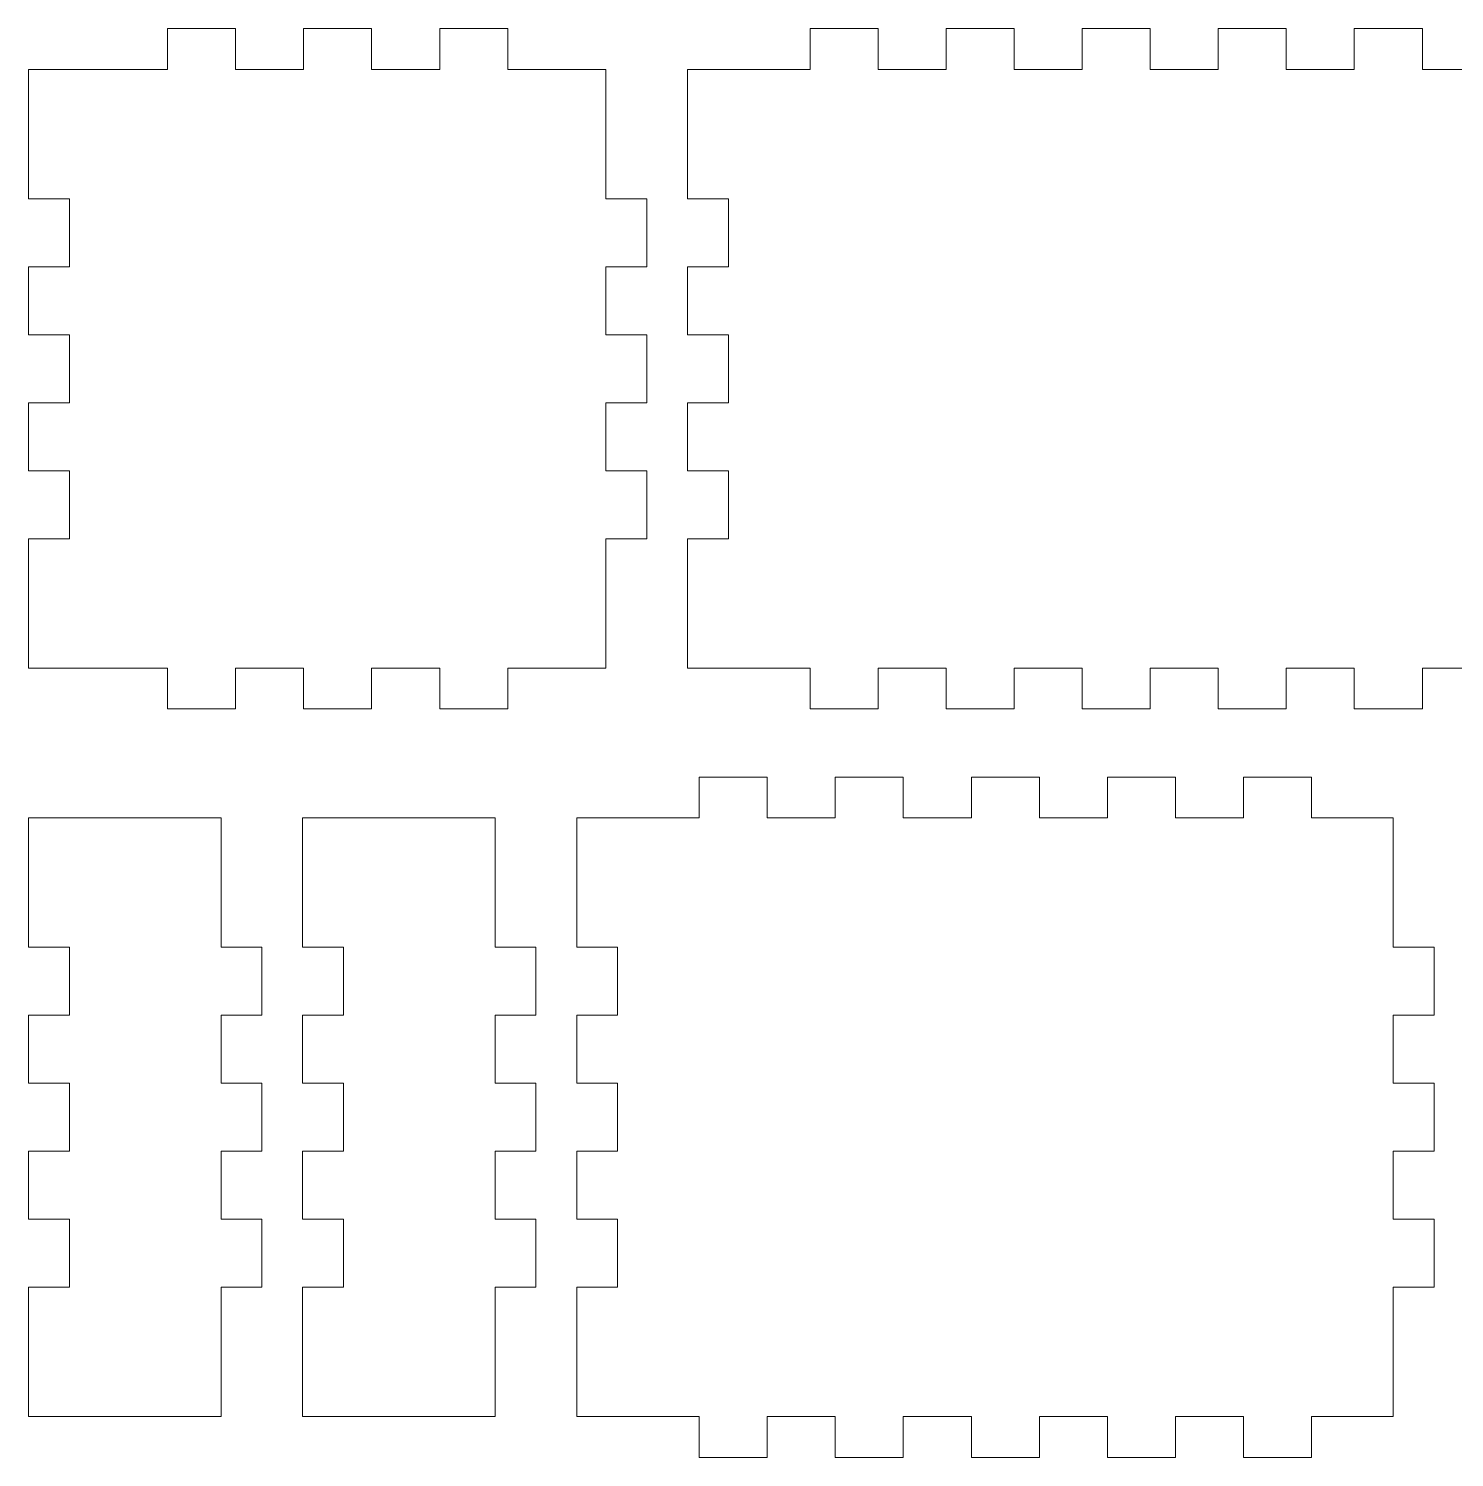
# Model space of a CAD drawing. Header units: centimetres. Extents: x -16 to 372, y -89 to 17.
# Drawn here: x 226.7 to 237.18, y -56.23 to -45.73 of the extents above; entities that cross this region are included whole.
import ezdxf

# ---------------------------------------------------------------- set-up
doc = ezdxf.new("R2010")
doc.units = ezdxf.units.CM
doc.header["$MEASUREMENT"] = 0
doc.layers.add('Capa 1', color=7, linetype='Continuous')

msp = doc.modelspace()

# ---------------------------------------------------------------- linework, layer by layer
at = {"layer": 'Capa 1', "color": 5, "lineweight": 9}
for points, knots in [([(226.70147, -50.43299), (226.70147, -50.43299), (227.47279, -50.43299), (227.47279, -50.43299), (227.47279, -50.43299), (227.47279, -50.43299), (227.72279, -50.43299), (227.72279, -50.43299), (227.72279, -50.43299), (227.72279, -50.43299), (227.72279, -50.73299), (227.72279, -50.73299), (227.72279, -50.73299), (227.72279, -50.73299), (228.22279, -50.73299), (228.22279, -50.73299), (228.22279, -50.73299), (228.22279, -50.73299), (228.22279, -50.43299), (228.22279, -50.43299), (228.22279, -50.43299), (228.22279, -50.43299), (228.47279, -50.43299), (228.47279, -50.43299), (228.47279, -50.43299), (228.47279, -50.43299), (228.72279, -50.43299), (228.72279, -50.43299), (228.72279, -50.43299), (228.72279, -50.43299), (228.72279, -50.73299), (228.72279, -50.73299), (228.72279, -50.73299), (228.72279, -50.73299), (229.22279, -50.73299), (229.22279, -50.73299), (229.22279, -50.73299), (229.22279, -50.73299), (229.22279, -50.43299), (229.22279, -50.43299), (229.22279, -50.43299), (229.22279, -50.43299), (229.47279, -50.43299), (229.47279, -50.43299), (229.47279, -50.43299), (229.47279, -50.43299), (229.72279, -50.43299), (229.72279, -50.43299), (229.72279, -50.43299), (229.72279, -50.43299), (229.72279, -50.73299), (229.72279, -50.73299), (229.72279, -50.73299), (229.72279, -50.73299), (230.22279, -50.73299), (230.22279, -50.73299), (230.22279, -50.73299), (230.22279, -50.73299), (230.22279, -50.43299), (230.22279, -50.43299), (230.22279, -50.43299), (230.22279, -50.43299), (230.47279, -50.43299), (230.47279, -50.43299), (230.47279, -50.43299), (230.47279, -50.43299), (230.94411, -50.43299), (230.94411, -50.43299), (230.94411, -50.43299), (230.94411, -50.43299), (230.94411, -49.73299), (230.94411, -49.73299), (230.94411, -49.73299), (230.94411, -49.73299), (230.94411, -49.48299), (230.94411, -49.48299), (230.94411, -49.48299), (230.94411, -49.48299), (231.24411, -49.48299), (231.24411, -49.48299), (231.24411, -49.48299), (231.24411, -49.48299), (231.24411, -48.98299), (231.24411, -48.98299), (231.24411, -48.98299), (231.24411, -48.98299), (230.94411, -48.98299), (230.94411, -48.98299), (230.94411, -48.98299), (230.94411, -48.98299), (230.94411, -48.73299), (230.94411, -48.73299), (230.94411, -48.73299), (230.94411, -48.73299), (230.94411, -48.48299), (230.94411, -48.48299), (230.94411, -48.48299), (230.94411, -48.48299), (231.24411, -48.48299), (231.24411, -48.48299), (231.24411, -48.48299), (231.24411, -48.48299), (231.24411, -47.98299), (231.24411, -47.98299), (231.24411, -47.98299), (231.24411, -47.98299), (230.94411, -47.98299), (230.94411, -47.98299), (230.94411, -47.98299), (230.94411, -47.98299), (230.94411, -47.73299), (230.94411, -47.73299), (230.94411, -47.73299), (230.94411, -47.73299), (230.94411, -47.48299), (230.94411, -47.48299), (230.94411, -47.48299), (230.94411, -47.48299), (231.24411, -47.48299), (231.24411, -47.48299), (231.24411, -47.48299), (231.24411, -47.48299), (231.24411, -46.98299), (231.24411, -46.98299), (231.24411, -46.98299), (231.24411, -46.98299), (230.94411, -46.98299), (230.94411, -46.98299), (230.94411, -46.98299), (230.94411, -46.98299), (230.94411, -46.73299), (230.94411, -46.73299), (230.94411, -46.73299), (230.94411, -46.73299), (230.94411, -46.03299), (230.94411, -46.03299), (230.94411, -46.03299), (230.94411, -46.03299), (230.47279, -46.03299), (230.47279, -46.03299), (230.47279, -46.03299), (230.47279, -46.03299), (230.22279, -46.03299), (230.22279, -46.03299), (230.22279, -46.03299), (230.22279, -46.03299), (230.22279, -45.73299), (230.22279, -45.73299), (230.22279, -45.73299), (230.22279, -45.73299), (229.72279, -45.73299), (229.72279, -45.73299), (229.72279, -45.73299), (229.72279, -45.73299), (229.72279, -46.03299), (229.72279, -46.03299), (229.72279, -46.03299), (229.72279, -46.03299), (229.47279, -46.03299), (229.47279, -46.03299), (229.47279, -46.03299), (229.47279, -46.03299), (229.22279, -46.03299), (229.22279, -46.03299), (229.22279, -46.03299), (229.22279, -46.03299), (229.22279, -45.73299), (229.22279, -45.73299), (229.22279, -45.73299), (229.22279, -45.73299), (228.72279, -45.73299), (228.72279, -45.73299), (228.72279, -45.73299), (228.72279, -45.73299), (228.72279, -46.03299), (228.72279, -46.03299), (228.72279, -46.03299), (228.72279, -46.03299), (228.47279, -46.03299), (228.47279, -46.03299), (228.47279, -46.03299), (228.47279, -46.03299), (228.22279, -46.03299), (228.22279, -46.03299), (228.22279, -46.03299), (228.22279, -46.03299), (228.22279, -45.73299), (228.22279, -45.73299), (228.22279, -45.73299), (228.22279, -45.73299), (227.72279, -45.73299), (227.72279, -45.73299), (227.72279, -45.73299), (227.72279, -45.73299), (227.72279, -46.03299), (227.72279, -46.03299), (227.72279, -46.03299), (227.72279, -46.03299), (227.47279, -46.03299), (227.47279, -46.03299), (227.47279, -46.03299), (227.47279, -46.03299), (226.70147, -46.03299), (226.70147, -46.03299), (226.70147, -46.03299), (226.70147, -46.03299), (226.70147, -46.73299), (226.70147, -46.73299), (226.70147, -46.73299), (226.70147, -46.73299), (226.70147, -46.98299), (226.70147, -46.98299), (226.70147, -46.98299), (226.70147, -46.98299), (227.00147, -46.98299), (227.00147, -46.98299), (227.00147, -46.98299), (227.00147, -46.98299), (227.00147, -47.48299), (227.00147, -47.48299), (227.00147, -47.48299), (227.00147, -47.48299), (226.70147, -47.48299), (226.70147, -47.48299), (226.70147, -47.48299), (226.70147, -47.48299), (226.70147, -47.73299), (226.70147, -47.73299), (226.70147, -47.73299), (226.70147, -47.73299), (226.70147, -47.98299), (226.70147, -47.98299), (226.70147, -47.98299), (226.70147, -47.98299), (227.00147, -47.98299), (227.00147, -47.98299), (227.00147, -47.98299), (227.00147, -47.98299), (227.00147, -48.48299), (227.00147, -48.48299), (227.00147, -48.48299), (227.00147, -48.48299), (226.70147, -48.48299), (226.70147, -48.48299), (226.70147, -48.48299), (226.70147, -48.48299), (226.70147, -48.73299), (226.70147, -48.73299), (226.70147, -48.73299), (226.70147, -48.73299), (226.70147, -48.98299), (226.70147, -48.98299), (226.70147, -48.98299), (226.70147, -48.98299), (227.00147, -48.98299), (227.00147, -48.98299), (227.00147, -48.98299), (227.00147, -48.98299), (227.00147, -49.48299), (227.00147, -49.48299), (227.00147, -49.48299), (227.00147, -49.48299), (226.70147, -49.48299), (226.70147, -49.48299), (226.70147, -49.48299), (226.70147, -49.48299), (226.70147, -49.73299), (226.70147, -49.73299), (226.70147, -49.73299), (226.70147, -49.73299), (226.70147, -50.43299), (226.70147, -50.43299)], [0, 0, 0, 0, 0.01449275, 0.01449275, 0.01449275, 0.01449275, 0.02898551, 0.02898551, 0.02898551, 0.02898551, 0.04347826, 0.04347826, 0.04347826, 0.04347826, 0.05797101, 0.05797101, 0.05797101, 0.05797101, 0.07246377, 0.07246377, 0.07246377, 0.07246377, 0.08695652, 0.08695652, 0.08695652, 0.08695652, 0.10144928, 0.10144928, 0.10144928, 0.10144928, 0.11594203, 0.11594203, 0.11594203, 0.11594203, 0.13043478, 0.13043478, 0.13043478, 0.13043478, 0.14492754, 0.14492754, 0.14492754, 0.14492754, 0.15942029, 0.15942029, 0.15942029, 0.15942029, 0.17391304, 0.17391304, 0.17391304, 0.17391304, 0.1884058, 0.1884058, 0.1884058, 0.1884058, 0.20289855, 0.20289855, 0.20289855, 0.20289855, 0.2173913, 0.2173913, 0.2173913, 0.2173913, 0.23188406, 0.23188406, 0.23188406, 0.23188406, 0.24637681, 0.24637681, 0.24637681, 0.24637681, 0.26086957, 0.26086957, 0.26086957, 0.26086957, 0.27536232, 0.27536232, 0.27536232, 0.27536232, 0.28985507, 0.28985507, 0.28985507, 0.28985507, 0.30434783, 0.30434783, 0.30434783, 0.30434783, 0.31884058, 0.31884058, 0.31884058, 0.31884058, 0.33333333, 0.33333333, 0.33333333, 0.33333333, 0.34782609, 0.34782609, 0.34782609, 0.34782609, 0.36231884, 0.36231884, 0.36231884, 0.36231884, 0.37681159, 0.37681159, 0.37681159, 0.37681159, 0.39130435, 0.39130435, 0.39130435, 0.39130435, 0.4057971, 0.4057971, 0.4057971, 0.4057971, 0.42028986, 0.42028986, 0.42028986, 0.42028986, 0.43478261, 0.43478261, 0.43478261, 0.43478261, 0.44927536, 0.44927536, 0.44927536, 0.44927536, 0.46376812, 0.46376812, 0.46376812, 0.46376812, 0.47826087, 0.47826087, 0.47826087, 0.47826087, 0.49275362, 0.49275362, 0.49275362, 0.49275362, 0.50724638, 0.50724638, 0.50724638, 0.50724638, 0.52173913, 0.52173913, 0.52173913, 0.52173913, 0.53623188, 0.53623188, 0.53623188, 0.53623188, 0.55072464, 0.55072464, 0.55072464, 0.55072464, 0.56521739, 0.56521739, 0.56521739, 0.56521739, 0.57971014, 0.57971014, 0.57971014, 0.57971014, 0.5942029, 0.5942029, 0.5942029, 0.5942029, 0.60869565, 0.60869565, 0.60869565, 0.60869565, 0.62318841, 0.62318841, 0.62318841, 0.62318841, 0.63768116, 0.63768116, 0.63768116, 0.63768116, 0.65217391, 0.65217391, 0.65217391, 0.65217391, 0.66666667, 0.66666667, 0.66666667, 0.66666667, 0.68115942, 0.68115942, 0.68115942, 0.68115942, 0.69565217, 0.69565217, 0.69565217, 0.69565217, 0.71014493, 0.71014493, 0.71014493, 0.71014493, 0.72463768, 0.72463768, 0.72463768, 0.72463768, 0.73913043, 0.73913043, 0.73913043, 0.73913043, 0.75362319, 0.75362319, 0.75362319, 0.75362319, 0.76811594, 0.76811594, 0.76811594, 0.76811594, 0.7826087, 0.7826087, 0.7826087, 0.7826087, 0.79710145, 0.79710145, 0.79710145, 0.79710145, 0.8115942, 0.8115942, 0.8115942, 0.8115942, 0.82608696, 0.82608696, 0.82608696, 0.82608696, 0.84057971, 0.84057971, 0.84057971, 0.84057971, 0.85507246, 0.85507246, 0.85507246, 0.85507246, 0.86956522, 0.86956522, 0.86956522, 0.86956522, 0.88405797, 0.88405797, 0.88405797, 0.88405797, 0.89855072, 0.89855072, 0.89855072, 0.89855072, 0.91304348, 0.91304348, 0.91304348, 0.91304348, 0.92753623, 0.92753623, 0.92753623, 0.92753623, 0.94202899, 0.94202899, 0.94202899, 0.94202899, 0.95652174, 0.95652174, 0.95652174, 0.95652174, 0.97101449, 0.97101449, 0.97101449, 0.97101449, 1, 1, 1, 1]), ([(231.54411, -50.43299), (231.54411, -50.43299), (232.19411, -50.43299), (232.19411, -50.43299), (232.19411, -50.43299), (232.19411, -50.43299), (232.44411, -50.43299), (232.44411, -50.43299), (232.44411, -50.43299), (232.44411, -50.43299), (232.44411, -50.73299), (232.44411, -50.73299), (232.44411, -50.73299), (232.44411, -50.73299), (232.94411, -50.73299), (232.94411, -50.73299), (232.94411, -50.73299), (232.94411, -50.73299), (232.94411, -50.43299), (232.94411, -50.43299), (232.94411, -50.43299), (232.94411, -50.43299), (233.19411, -50.43299), (233.19411, -50.43299), (233.19411, -50.43299), (233.19411, -50.43299), (233.44411, -50.43299), (233.44411, -50.43299), (233.44411, -50.43299), (233.44411, -50.43299), (233.44411, -50.73299), (233.44411, -50.73299), (233.44411, -50.73299), (233.44411, -50.73299), (233.94411, -50.73299), (233.94411, -50.73299), (233.94411, -50.73299), (233.94411, -50.73299), (233.94411, -50.43299), (233.94411, -50.43299), (233.94411, -50.43299), (233.94411, -50.43299), (234.19411, -50.43299), (234.19411, -50.43299), (234.19411, -50.43299), (234.19411, -50.43299), (234.44411, -50.43299), (234.44411, -50.43299), (234.44411, -50.43299), (234.44411, -50.43299), (234.44411, -50.73299), (234.44411, -50.73299), (234.44411, -50.73299), (234.44411, -50.73299), (234.94411, -50.73299), (234.94411, -50.73299), (234.94411, -50.73299), (234.94411, -50.73299), (234.94411, -50.43299), (234.94411, -50.43299), (234.94411, -50.43299), (234.94411, -50.43299), (235.19411, -50.43299), (235.19411, -50.43299), (235.19411, -50.43299), (235.19411, -50.43299), (235.44411, -50.43299), (235.44411, -50.43299), (235.44411, -50.43299), (235.44411, -50.43299), (235.44411, -50.73299), (235.44411, -50.73299), (235.44411, -50.73299), (235.44411, -50.73299), (235.94411, -50.73299), (235.94411, -50.73299), (235.94411, -50.73299), (235.94411, -50.73299), (235.94411, -50.43299), (235.94411, -50.43299), (235.94411, -50.43299), (235.94411, -50.43299), (236.19411, -50.43299), (236.19411, -50.43299), (236.19411, -50.43299), (236.19411, -50.43299), (236.44411, -50.43299), (236.44411, -50.43299), (236.44411, -50.43299), (236.44411, -50.43299), (236.44411, -50.73299), (236.44411, -50.73299), (236.44411, -50.73299), (236.44411, -50.73299), (236.94411, -50.73299), (236.94411, -50.73299), (236.94411, -50.73299), (236.94411, -50.73299), (236.94411, -50.43299), (236.94411, -50.43299), (236.94411, -50.43299), (236.94411, -50.43299), (237.19411, -50.43299), (237.19411, -50.43299), (237.19411, -50.43299), (237.19411, -50.43299), (237.54411, -50.43299), (237.54411, -50.43299), (237.54411, -50.43299), (237.54411, -50.43299), (237.54411, -49.73299), (237.54411, -49.73299), (237.54411, -49.73299), (237.54411, -49.73299), (237.54411, -49.48299), (237.54411, -49.48299), (237.54411, -49.48299), (237.54411, -49.48299), (237.84411, -49.48299), (237.84411, -49.48299), (237.84411, -49.48299), (237.84411, -49.48299), (237.84411, -48.98299), (237.84411, -48.98299), (237.84411, -48.98299), (237.84411, -48.98299), (237.54411, -48.98299), (237.54411, -48.98299), (237.54411, -48.98299), (237.54411, -48.98299), (237.54411, -48.73299), (237.54411, -48.73299), (237.54411, -48.73299), (237.54411, -48.73299), (237.54411, -48.48299), (237.54411, -48.48299), (237.54411, -48.48299), (237.54411, -48.48299), (237.84411, -48.48299), (237.84411, -48.48299), (237.84411, -48.48299), (237.84411, -48.48299), (237.84411, -47.98299), (237.84411, -47.98299), (237.84411, -47.98299), (237.84411, -47.98299), (237.54411, -47.98299), (237.54411, -47.98299), (237.54411, -47.98299), (237.54411, -47.98299), (237.54411, -47.73299), (237.54411, -47.73299), (237.54411, -47.73299), (237.54411, -47.73299), (237.54411, -47.48299), (237.54411, -47.48299), (237.54411, -47.48299), (237.54411, -47.48299), (237.84411, -47.48299), (237.84411, -47.48299), (237.84411, -47.48299), (237.84411, -47.48299), (237.84411, -46.98299), (237.84411, -46.98299), (237.84411, -46.98299), (237.84411, -46.98299), (237.54411, -46.98299), (237.54411, -46.98299), (237.54411, -46.98299), (237.54411, -46.98299), (237.54411, -46.73299), (237.54411, -46.73299), (237.54411, -46.73299), (237.54411, -46.73299), (237.54411, -46.03299), (237.54411, -46.03299), (237.54411, -46.03299), (237.54411, -46.03299), (237.19411, -46.03299), (237.19411, -46.03299), (237.19411, -46.03299), (237.19411, -46.03299), (236.94411, -46.03299), (236.94411, -46.03299), (236.94411, -46.03299), (236.94411, -46.03299), (236.94411, -45.73299), (236.94411, -45.73299), (236.94411, -45.73299), (236.94411, -45.73299), (236.44411, -45.73299), (236.44411, -45.73299), (236.44411, -45.73299), (236.44411, -45.73299), (236.44411, -46.03299), (236.44411, -46.03299), (236.44411, -46.03299), (236.44411, -46.03299), (236.19411, -46.03299), (236.19411, -46.03299), (236.19411, -46.03299), (236.19411, -46.03299), (235.94411, -46.03299), (235.94411, -46.03299), (235.94411, -46.03299), (235.94411, -46.03299), (235.94411, -45.73299), (235.94411, -45.73299), (235.94411, -45.73299), (235.94411, -45.73299), (235.44411, -45.73299), (235.44411, -45.73299), (235.44411, -45.73299), (235.44411, -45.73299), (235.44411, -46.03299), (235.44411, -46.03299), (235.44411, -46.03299), (235.44411, -46.03299), (235.19411, -46.03299), (235.19411, -46.03299), (235.19411, -46.03299), (235.19411, -46.03299), (234.94411, -46.03299), (234.94411, -46.03299), (234.94411, -46.03299), (234.94411, -46.03299), (234.94411, -45.73299), (234.94411, -45.73299), (234.94411, -45.73299), (234.94411, -45.73299), (234.44411, -45.73299), (234.44411, -45.73299), (234.44411, -45.73299), (234.44411, -45.73299), (234.44411, -46.03299), (234.44411, -46.03299), (234.44411, -46.03299), (234.44411, -46.03299), (234.19411, -46.03299), (234.19411, -46.03299), (234.19411, -46.03299), (234.19411, -46.03299), (233.94411, -46.03299), (233.94411, -46.03299), (233.94411, -46.03299), (233.94411, -46.03299), (233.94411, -45.73299), (233.94411, -45.73299), (233.94411, -45.73299), (233.94411, -45.73299), (233.44411, -45.73299), (233.44411, -45.73299), (233.44411, -45.73299), (233.44411, -45.73299), (233.44411, -46.03299), (233.44411, -46.03299), (233.44411, -46.03299), (233.44411, -46.03299), (233.19411, -46.03299), (233.19411, -46.03299), (233.19411, -46.03299), (233.19411, -46.03299), (232.94411, -46.03299), (232.94411, -46.03299), (232.94411, -46.03299), (232.94411, -46.03299), (232.94411, -45.73299), (232.94411, -45.73299), (232.94411, -45.73299), (232.94411, -45.73299), (232.44411, -45.73299), (232.44411, -45.73299), (232.44411, -45.73299), (232.44411, -45.73299), (232.44411, -46.03299), (232.44411, -46.03299), (232.44411, -46.03299), (232.44411, -46.03299), (232.19411, -46.03299), (232.19411, -46.03299), (232.19411, -46.03299), (232.19411, -46.03299), (231.54411, -46.03299), (231.54411, -46.03299), (231.54411, -46.03299), (231.54411, -46.03299), (231.54411, -46.73299), (231.54411, -46.73299), (231.54411, -46.73299), (231.54411, -46.73299), (231.54411, -46.98299), (231.54411, -46.98299), (231.54411, -46.98299), (231.54411, -46.98299), (231.84411, -46.98299), (231.84411, -46.98299), (231.84411, -46.98299), (231.84411, -46.98299), (231.84411, -47.48299), (231.84411, -47.48299), (231.84411, -47.48299), (231.84411, -47.48299), (231.54411, -47.48299), (231.54411, -47.48299), (231.54411, -47.48299), (231.54411, -47.48299), (231.54411, -47.73299), (231.54411, -47.73299), (231.54411, -47.73299), (231.54411, -47.73299), (231.54411, -47.98299), (231.54411, -47.98299), (231.54411, -47.98299), (231.54411, -47.98299), (231.84411, -47.98299), (231.84411, -47.98299), (231.84411, -47.98299), (231.84411, -47.98299), (231.84411, -48.48299), (231.84411, -48.48299), (231.84411, -48.48299), (231.84411, -48.48299), (231.54411, -48.48299), (231.54411, -48.48299), (231.54411, -48.48299), (231.54411, -48.48299), (231.54411, -48.73299), (231.54411, -48.73299), (231.54411, -48.73299), (231.54411, -48.73299), (231.54411, -48.98299), (231.54411, -48.98299), (231.54411, -48.98299), (231.54411, -48.98299), (231.84411, -48.98299), (231.84411, -48.98299), (231.84411, -48.98299), (231.84411, -48.98299), (231.84411, -49.48299), (231.84411, -49.48299), (231.84411, -49.48299), (231.84411, -49.48299), (231.54411, -49.48299), (231.54411, -49.48299), (231.54411, -49.48299), (231.54411, -49.48299), (231.54411, -49.73299), (231.54411, -49.73299), (231.54411, -49.73299), (231.54411, -49.73299), (231.54411, -50.43299), (231.54411, -50.43299)], [0, 0, 0, 0, 0.01123596, 0.01123596, 0.01123596, 0.01123596, 0.02247191, 0.02247191, 0.02247191, 0.02247191, 0.03370787, 0.03370787, 0.03370787, 0.03370787, 0.04494382, 0.04494382, 0.04494382, 0.04494382, 0.05617978, 0.05617978, 0.05617978, 0.05617978, 0.06741573, 0.06741573, 0.06741573, 0.06741573, 0.07865169, 0.07865169, 0.07865169, 0.07865169, 0.08988764, 0.08988764, 0.08988764, 0.08988764, 0.1011236, 0.1011236, 0.1011236, 0.1011236, 0.11235955, 0.11235955, 0.11235955, 0.11235955, 0.12359551, 0.12359551, 0.12359551, 0.12359551, 0.13483146, 0.13483146, 0.13483146, 0.13483146, 0.14606742, 0.14606742, 0.14606742, 0.14606742, 0.15730337, 0.15730337, 0.15730337, 0.15730337, 0.16853933, 0.16853933, 0.16853933, 0.16853933, 0.17977528, 0.17977528, 0.17977528, 0.17977528, 0.19101124, 0.19101124, 0.19101124, 0.19101124, 0.20224719, 0.20224719, 0.20224719, 0.20224719, 0.21348315, 0.21348315, 0.21348315, 0.21348315, 0.2247191, 0.2247191, 0.2247191, 0.2247191, 0.23595506, 0.23595506, 0.23595506, 0.23595506, 0.24719101, 0.24719101, 0.24719101, 0.24719101, 0.25842697, 0.25842697, 0.25842697, 0.25842697, 0.26966292, 0.26966292, 0.26966292, 0.26966292, 0.28089888, 0.28089888, 0.28089888, 0.28089888, 0.29213483, 0.29213483, 0.29213483, 0.29213483, 0.30337079, 0.30337079, 0.30337079, 0.30337079, 0.31460674, 0.31460674, 0.31460674, 0.31460674, 0.3258427, 0.3258427, 0.3258427, 0.3258427, 0.33707865, 0.33707865, 0.33707865, 0.33707865, 0.34831461, 0.34831461, 0.34831461, 0.34831461, 0.35955056, 0.35955056, 0.35955056, 0.35955056, 0.37078652, 0.37078652, 0.37078652, 0.37078652, 0.38202247, 0.38202247, 0.38202247, 0.38202247, 0.39325843, 0.39325843, 0.39325843, 0.39325843, 0.40449438, 0.40449438, 0.40449438, 0.40449438, 0.41573034, 0.41573034, 0.41573034, 0.41573034, 0.42696629, 0.42696629, 0.42696629, 0.42696629, 0.43820225, 0.43820225, 0.43820225, 0.43820225, 0.4494382, 0.4494382, 0.4494382, 0.4494382, 0.46067416, 0.46067416, 0.46067416, 0.46067416, 0.47191011, 0.47191011, 0.47191011, 0.47191011, 0.48314607, 0.48314607, 0.48314607, 0.48314607, 0.49438202, 0.49438202, 0.49438202, 0.49438202, 0.50561798, 0.50561798, 0.50561798, 0.50561798, 0.51685393, 0.51685393, 0.51685393, 0.51685393, 0.52808989, 0.52808989, 0.52808989, 0.52808989, 0.53932584, 0.53932584, 0.53932584, 0.53932584, 0.5505618, 0.5505618, 0.5505618, 0.5505618, 0.56179775, 0.56179775, 0.56179775, 0.56179775, 0.57303371, 0.57303371, 0.57303371, 0.57303371, 0.58426966, 0.58426966, 0.58426966, 0.58426966, 0.59550562, 0.59550562, 0.59550562, 0.59550562, 0.60674157, 0.60674157, 0.60674157, 0.60674157, 0.61797753, 0.61797753, 0.61797753, 0.61797753, 0.62921348, 0.62921348, 0.62921348, 0.62921348, 0.64044944, 0.64044944, 0.64044944, 0.64044944, 0.65168539, 0.65168539, 0.65168539, 0.65168539, 0.66292135, 0.66292135, 0.66292135, 0.66292135, 0.6741573, 0.6741573, 0.6741573, 0.6741573, 0.68539326, 0.68539326, 0.68539326, 0.68539326, 0.69662921, 0.69662921, 0.69662921, 0.69662921, 0.70786517, 0.70786517, 0.70786517, 0.70786517, 0.71910112, 0.71910112, 0.71910112, 0.71910112, 0.73033708, 0.73033708, 0.73033708, 0.73033708, 0.74157303, 0.74157303, 0.74157303, 0.74157303, 0.75280899, 0.75280899, 0.75280899, 0.75280899, 0.76404494, 0.76404494, 0.76404494, 0.76404494, 0.7752809, 0.7752809, 0.7752809, 0.7752809, 0.78651685, 0.78651685, 0.78651685, 0.78651685, 0.79775281, 0.79775281, 0.79775281, 0.79775281, 0.80898876, 0.80898876, 0.80898876, 0.80898876, 0.82022472, 0.82022472, 0.82022472, 0.82022472, 0.83146067, 0.83146067, 0.83146067, 0.83146067, 0.84269663, 0.84269663, 0.84269663, 0.84269663, 0.85393258, 0.85393258, 0.85393258, 0.85393258, 0.86516854, 0.86516854, 0.86516854, 0.86516854, 0.87640449, 0.87640449, 0.87640449, 0.87640449, 0.88764045, 0.88764045, 0.88764045, 0.88764045, 0.8988764, 0.8988764, 0.8988764, 0.8988764, 0.91011236, 0.91011236, 0.91011236, 0.91011236, 0.92134831, 0.92134831, 0.92134831, 0.92134831, 0.93258427, 0.93258427, 0.93258427, 0.93258427, 0.94382022, 0.94382022, 0.94382022, 0.94382022, 0.95505618, 0.95505618, 0.95505618, 0.95505618, 0.96629213, 0.96629213, 0.96629213, 0.96629213, 0.97752809, 0.97752809, 0.97752809, 0.97752809, 1, 1, 1, 1]), ([(230.7299, -55.93299), (230.7299, -55.93299), (231.3799, -55.93299), (231.3799, -55.93299), (231.3799, -55.93299), (231.3799, -55.93299), (231.6299, -55.93299), (231.6299, -55.93299), (231.6299, -55.93299), (231.6299, -55.93299), (231.6299, -56.23299), (231.6299, -56.23299), (231.6299, -56.23299), (231.6299, -56.23299), (232.1299, -56.23299), (232.1299, -56.23299), (232.1299, -56.23299), (232.1299, -56.23299), (232.1299, -55.93299), (232.1299, -55.93299), (232.1299, -55.93299), (232.1299, -55.93299), (232.3799, -55.93299), (232.3799, -55.93299), (232.3799, -55.93299), (232.3799, -55.93299), (232.6299, -55.93299), (232.6299, -55.93299), (232.6299, -55.93299), (232.6299, -55.93299), (232.6299, -56.23299), (232.6299, -56.23299), (232.6299, -56.23299), (232.6299, -56.23299), (233.1299, -56.23299), (233.1299, -56.23299), (233.1299, -56.23299), (233.1299, -56.23299), (233.1299, -55.93299), (233.1299, -55.93299), (233.1299, -55.93299), (233.1299, -55.93299), (233.3799, -55.93299), (233.3799, -55.93299), (233.3799, -55.93299), (233.3799, -55.93299), (233.6299, -55.93299), (233.6299, -55.93299), (233.6299, -55.93299), (233.6299, -55.93299), (233.6299, -56.23299), (233.6299, -56.23299), (233.6299, -56.23299), (233.6299, -56.23299), (234.1299, -56.23299), (234.1299, -56.23299), (234.1299, -56.23299), (234.1299, -56.23299), (234.1299, -55.93299), (234.1299, -55.93299), (234.1299, -55.93299), (234.1299, -55.93299), (234.3799, -55.93299), (234.3799, -55.93299), (234.3799, -55.93299), (234.3799, -55.93299), (234.6299, -55.93299), (234.6299, -55.93299), (234.6299, -55.93299), (234.6299, -55.93299), (234.6299, -56.23299), (234.6299, -56.23299), (234.6299, -56.23299), (234.6299, -56.23299), (235.1299, -56.23299), (235.1299, -56.23299), (235.1299, -56.23299), (235.1299, -56.23299), (235.1299, -55.93299), (235.1299, -55.93299), (235.1299, -55.93299), (235.1299, -55.93299), (235.3799, -55.93299), (235.3799, -55.93299), (235.3799, -55.93299), (235.3799, -55.93299), (235.6299, -55.93299), (235.6299, -55.93299), (235.6299, -55.93299), (235.6299, -55.93299), (235.6299, -56.23299), (235.6299, -56.23299), (235.6299, -56.23299), (235.6299, -56.23299), (236.1299, -56.23299), (236.1299, -56.23299), (236.1299, -56.23299), (236.1299, -56.23299), (236.1299, -55.93299), (236.1299, -55.93299), (236.1299, -55.93299), (236.1299, -55.93299), (236.3799, -55.93299), (236.3799, -55.93299), (236.3799, -55.93299), (236.3799, -55.93299), (236.7299, -55.93299), (236.7299, -55.93299), (236.7299, -55.93299), (236.7299, -55.93299), (236.7299, -55.23299), (236.7299, -55.23299), (236.7299, -55.23299), (236.7299, -55.23299), (236.7299, -54.98299), (236.7299, -54.98299), (236.7299, -54.98299), (236.7299, -54.98299), (237.0299, -54.98299), (237.0299, -54.98299), (237.0299, -54.98299), (237.0299, -54.98299), (237.0299, -54.48299), (237.0299, -54.48299), (237.0299, -54.48299), (237.0299, -54.48299), (236.7299, -54.48299), (236.7299, -54.48299), (236.7299, -54.48299), (236.7299, -54.48299), (236.7299, -54.23299), (236.7299, -54.23299), (236.7299, -54.23299), (236.7299, -54.23299), (236.7299, -53.98299), (236.7299, -53.98299), (236.7299, -53.98299), (236.7299, -53.98299), (237.0299, -53.98299), (237.0299, -53.98299), (237.0299, -53.98299), (237.0299, -53.98299), (237.0299, -53.48299), (237.0299, -53.48299), (237.0299, -53.48299), (237.0299, -53.48299), (236.7299, -53.48299), (236.7299, -53.48299), (236.7299, -53.48299), (236.7299, -53.48299), (236.7299, -53.23299), (236.7299, -53.23299), (236.7299, -53.23299), (236.7299, -53.23299), (236.7299, -52.98299), (236.7299, -52.98299), (236.7299, -52.98299), (236.7299, -52.98299), (237.0299, -52.98299), (237.0299, -52.98299), (237.0299, -52.98299), (237.0299, -52.98299), (237.0299, -52.48299), (237.0299, -52.48299), (237.0299, -52.48299), (237.0299, -52.48299), (236.7299, -52.48299), (236.7299, -52.48299), (236.7299, -52.48299), (236.7299, -52.48299), (236.7299, -52.23299), (236.7299, -52.23299), (236.7299, -52.23299), (236.7299, -52.23299), (236.7299, -51.53299), (236.7299, -51.53299), (236.7299, -51.53299), (236.7299, -51.53299), (236.3799, -51.53299), (236.3799, -51.53299), (236.3799, -51.53299), (236.3799, -51.53299), (236.1299, -51.53299), (236.1299, -51.53299), (236.1299, -51.53299), (236.1299, -51.53299), (236.1299, -51.23299), (236.1299, -51.23299), (236.1299, -51.23299), (236.1299, -51.23299), (235.6299, -51.23299), (235.6299, -51.23299), (235.6299, -51.23299), (235.6299, -51.23299), (235.6299, -51.53299), (235.6299, -51.53299), (235.6299, -51.53299), (235.6299, -51.53299), (235.3799, -51.53299), (235.3799, -51.53299), (235.3799, -51.53299), (235.3799, -51.53299), (235.1299, -51.53299), (235.1299, -51.53299), (235.1299, -51.53299), (235.1299, -51.53299), (235.1299, -51.23299), (235.1299, -51.23299), (235.1299, -51.23299), (235.1299, -51.23299), (234.6299, -51.23299), (234.6299, -51.23299), (234.6299, -51.23299), (234.6299, -51.23299), (234.6299, -51.53299), (234.6299, -51.53299), (234.6299, -51.53299), (234.6299, -51.53299), (234.3799, -51.53299), (234.3799, -51.53299), (234.3799, -51.53299), (234.3799, -51.53299), (234.1299, -51.53299), (234.1299, -51.53299), (234.1299, -51.53299), (234.1299, -51.53299), (234.1299, -51.23299), (234.1299, -51.23299), (234.1299, -51.23299), (234.1299, -51.23299), (233.6299, -51.23299), (233.6299, -51.23299), (233.6299, -51.23299), (233.6299, -51.23299), (233.6299, -51.53299), (233.6299, -51.53299), (233.6299, -51.53299), (233.6299, -51.53299), (233.3799, -51.53299), (233.3799, -51.53299), (233.3799, -51.53299), (233.3799, -51.53299), (233.1299, -51.53299), (233.1299, -51.53299), (233.1299, -51.53299), (233.1299, -51.53299), (233.1299, -51.23299), (233.1299, -51.23299), (233.1299, -51.23299), (233.1299, -51.23299), (232.6299, -51.23299), (232.6299, -51.23299), (232.6299, -51.23299), (232.6299, -51.23299), (232.6299, -51.53299), (232.6299, -51.53299), (232.6299, -51.53299), (232.6299, -51.53299), (232.3799, -51.53299), (232.3799, -51.53299), (232.3799, -51.53299), (232.3799, -51.53299), (232.1299, -51.53299), (232.1299, -51.53299), (232.1299, -51.53299), (232.1299, -51.53299), (232.1299, -51.23299), (232.1299, -51.23299), (232.1299, -51.23299), (232.1299, -51.23299), (231.6299, -51.23299), (231.6299, -51.23299), (231.6299, -51.23299), (231.6299, -51.23299), (231.6299, -51.53299), (231.6299, -51.53299), (231.6299, -51.53299), (231.6299, -51.53299), (231.3799, -51.53299), (231.3799, -51.53299), (231.3799, -51.53299), (231.3799, -51.53299), (230.7299, -51.53299), (230.7299, -51.53299), (230.7299, -51.53299), (230.7299, -51.53299), (230.7299, -52.23299), (230.7299, -52.23299), (230.7299, -52.23299), (230.7299, -52.23299), (230.7299, -52.48299), (230.7299, -52.48299), (230.7299, -52.48299), (230.7299, -52.48299), (231.0299, -52.48299), (231.0299, -52.48299), (231.0299, -52.48299), (231.0299, -52.48299), (231.0299, -52.98299), (231.0299, -52.98299), (231.0299, -52.98299), (231.0299, -52.98299), (230.7299, -52.98299), (230.7299, -52.98299), (230.7299, -52.98299), (230.7299, -52.98299), (230.7299, -53.23299), (230.7299, -53.23299), (230.7299, -53.23299), (230.7299, -53.23299), (230.7299, -53.48299), (230.7299, -53.48299), (230.7299, -53.48299), (230.7299, -53.48299), (231.0299, -53.48299), (231.0299, -53.48299), (231.0299, -53.48299), (231.0299, -53.48299), (231.0299, -53.98299), (231.0299, -53.98299), (231.0299, -53.98299), (231.0299, -53.98299), (230.7299, -53.98299), (230.7299, -53.98299), (230.7299, -53.98299), (230.7299, -53.98299), (230.7299, -54.23299), (230.7299, -54.23299), (230.7299, -54.23299), (230.7299, -54.23299), (230.7299, -54.48299), (230.7299, -54.48299), (230.7299, -54.48299), (230.7299, -54.48299), (231.0299, -54.48299), (231.0299, -54.48299), (231.0299, -54.48299), (231.0299, -54.48299), (231.0299, -54.98299), (231.0299, -54.98299), (231.0299, -54.98299), (231.0299, -54.98299), (230.7299, -54.98299), (230.7299, -54.98299), (230.7299, -54.98299), (230.7299, -54.98299), (230.7299, -55.23299), (230.7299, -55.23299), (230.7299, -55.23299), (230.7299, -55.23299), (230.7299, -55.93299), (230.7299, -55.93299)], [0, 0, 0, 0, 0.01123596, 0.01123596, 0.01123596, 0.01123596, 0.02247191, 0.02247191, 0.02247191, 0.02247191, 0.03370787, 0.03370787, 0.03370787, 0.03370787, 0.04494382, 0.04494382, 0.04494382, 0.04494382, 0.05617978, 0.05617978, 0.05617978, 0.05617978, 0.06741573, 0.06741573, 0.06741573, 0.06741573, 0.07865169, 0.07865169, 0.07865169, 0.07865169, 0.08988764, 0.08988764, 0.08988764, 0.08988764, 0.1011236, 0.1011236, 0.1011236, 0.1011236, 0.11235955, 0.11235955, 0.11235955, 0.11235955, 0.12359551, 0.12359551, 0.12359551, 0.12359551, 0.13483146, 0.13483146, 0.13483146, 0.13483146, 0.14606742, 0.14606742, 0.14606742, 0.14606742, 0.15730337, 0.15730337, 0.15730337, 0.15730337, 0.16853933, 0.16853933, 0.16853933, 0.16853933, 0.17977528, 0.17977528, 0.17977528, 0.17977528, 0.19101124, 0.19101124, 0.19101124, 0.19101124, 0.20224719, 0.20224719, 0.20224719, 0.20224719, 0.21348315, 0.21348315, 0.21348315, 0.21348315, 0.2247191, 0.2247191, 0.2247191, 0.2247191, 0.23595506, 0.23595506, 0.23595506, 0.23595506, 0.24719101, 0.24719101, 0.24719101, 0.24719101, 0.25842697, 0.25842697, 0.25842697, 0.25842697, 0.26966292, 0.26966292, 0.26966292, 0.26966292, 0.28089888, 0.28089888, 0.28089888, 0.28089888, 0.29213483, 0.29213483, 0.29213483, 0.29213483, 0.30337079, 0.30337079, 0.30337079, 0.30337079, 0.31460674, 0.31460674, 0.31460674, 0.31460674, 0.3258427, 0.3258427, 0.3258427, 0.3258427, 0.33707865, 0.33707865, 0.33707865, 0.33707865, 0.34831461, 0.34831461, 0.34831461, 0.34831461, 0.35955056, 0.35955056, 0.35955056, 0.35955056, 0.37078652, 0.37078652, 0.37078652, 0.37078652, 0.38202247, 0.38202247, 0.38202247, 0.38202247, 0.39325843, 0.39325843, 0.39325843, 0.39325843, 0.40449438, 0.40449438, 0.40449438, 0.40449438, 0.41573034, 0.41573034, 0.41573034, 0.41573034, 0.42696629, 0.42696629, 0.42696629, 0.42696629, 0.43820225, 0.43820225, 0.43820225, 0.43820225, 0.4494382, 0.4494382, 0.4494382, 0.4494382, 0.46067416, 0.46067416, 0.46067416, 0.46067416, 0.47191011, 0.47191011, 0.47191011, 0.47191011, 0.48314607, 0.48314607, 0.48314607, 0.48314607, 0.49438202, 0.49438202, 0.49438202, 0.49438202, 0.50561798, 0.50561798, 0.50561798, 0.50561798, 0.51685393, 0.51685393, 0.51685393, 0.51685393, 0.52808989, 0.52808989, 0.52808989, 0.52808989, 0.53932584, 0.53932584, 0.53932584, 0.53932584, 0.5505618, 0.5505618, 0.5505618, 0.5505618, 0.56179775, 0.56179775, 0.56179775, 0.56179775, 0.57303371, 0.57303371, 0.57303371, 0.57303371, 0.58426966, 0.58426966, 0.58426966, 0.58426966, 0.59550562, 0.59550562, 0.59550562, 0.59550562, 0.60674157, 0.60674157, 0.60674157, 0.60674157, 0.61797753, 0.61797753, 0.61797753, 0.61797753, 0.62921348, 0.62921348, 0.62921348, 0.62921348, 0.64044944, 0.64044944, 0.64044944, 0.64044944, 0.65168539, 0.65168539, 0.65168539, 0.65168539, 0.66292135, 0.66292135, 0.66292135, 0.66292135, 0.6741573, 0.6741573, 0.6741573, 0.6741573, 0.68539326, 0.68539326, 0.68539326, 0.68539326, 0.69662921, 0.69662921, 0.69662921, 0.69662921, 0.70786517, 0.70786517, 0.70786517, 0.70786517, 0.71910112, 0.71910112, 0.71910112, 0.71910112, 0.73033708, 0.73033708, 0.73033708, 0.73033708, 0.74157303, 0.74157303, 0.74157303, 0.74157303, 0.75280899, 0.75280899, 0.75280899, 0.75280899, 0.76404494, 0.76404494, 0.76404494, 0.76404494, 0.7752809, 0.7752809, 0.7752809, 0.7752809, 0.78651685, 0.78651685, 0.78651685, 0.78651685, 0.79775281, 0.79775281, 0.79775281, 0.79775281, 0.80898876, 0.80898876, 0.80898876, 0.80898876, 0.82022472, 0.82022472, 0.82022472, 0.82022472, 0.83146067, 0.83146067, 0.83146067, 0.83146067, 0.84269663, 0.84269663, 0.84269663, 0.84269663, 0.85393258, 0.85393258, 0.85393258, 0.85393258, 0.86516854, 0.86516854, 0.86516854, 0.86516854, 0.87640449, 0.87640449, 0.87640449, 0.87640449, 0.88764045, 0.88764045, 0.88764045, 0.88764045, 0.8988764, 0.8988764, 0.8988764, 0.8988764, 0.91011236, 0.91011236, 0.91011236, 0.91011236, 0.92134831, 0.92134831, 0.92134831, 0.92134831, 0.93258427, 0.93258427, 0.93258427, 0.93258427, 0.94382022, 0.94382022, 0.94382022, 0.94382022, 0.95505618, 0.95505618, 0.95505618, 0.95505618, 0.96629213, 0.96629213, 0.96629213, 0.96629213, 0.97752809, 0.97752809, 0.97752809, 0.97752809, 1, 1, 1, 1]), ([(226.70147, -55.93299), (226.70147, -55.93299), (227.55858, -55.93299), (227.55858, -55.93299), (227.55858, -55.93299), (227.55858, -55.93299), (228.11568, -55.93299), (228.11568, -55.93299), (228.11568, -55.93299), (228.11568, -55.93299), (228.11568, -55.23299), (228.11568, -55.23299), (228.11568, -55.23299), (228.11568, -55.23299), (228.11568, -54.98299), (228.11568, -54.98299), (228.11568, -54.98299), (228.11568, -54.98299), (228.41568, -54.98299), (228.41568, -54.98299), (228.41568, -54.98299), (228.41568, -54.98299), (228.41568, -54.48299), (228.41568, -54.48299), (228.41568, -54.48299), (228.41568, -54.48299), (228.11568, -54.48299), (228.11568, -54.48299), (228.11568, -54.48299), (228.11568, -54.48299), (228.11568, -54.23299), (228.11568, -54.23299), (228.11568, -54.23299), (228.11568, -54.23299), (228.11568, -53.98299), (228.11568, -53.98299), (228.11568, -53.98299), (228.11568, -53.98299), (228.41568, -53.98299), (228.41568, -53.98299), (228.41568, -53.98299), (228.41568, -53.98299), (228.41568, -53.48299), (228.41568, -53.48299), (228.41568, -53.48299), (228.41568, -53.48299), (228.11568, -53.48299), (228.11568, -53.48299), (228.11568, -53.48299), (228.11568, -53.48299), (228.11568, -53.23299), (228.11568, -53.23299), (228.11568, -53.23299), (228.11568, -53.23299), (228.11568, -52.98299), (228.11568, -52.98299), (228.11568, -52.98299), (228.11568, -52.98299), (228.41568, -52.98299), (228.41568, -52.98299), (228.41568, -52.98299), (228.41568, -52.98299), (228.41568, -52.48299), (228.41568, -52.48299), (228.41568, -52.48299), (228.41568, -52.48299), (228.11568, -52.48299), (228.11568, -52.48299), (228.11568, -52.48299), (228.11568, -52.48299), (228.11568, -52.23299), (228.11568, -52.23299), (228.11568, -52.23299), (228.11568, -52.23299), (228.11568, -51.53299), (228.11568, -51.53299), (228.11568, -51.53299), (228.11568, -51.53299), (227.55858, -51.53299), (227.55858, -51.53299), (227.55858, -51.53299), (227.55858, -51.53299), (226.70147, -51.53299), (226.70147, -51.53299), (226.70147, -51.53299), (226.70147, -51.53299), (226.70147, -52.23299), (226.70147, -52.23299), (226.70147, -52.23299), (226.70147, -52.23299), (226.70147, -52.48299), (226.70147, -52.48299), (226.70147, -52.48299), (226.70147, -52.48299), (227.00147, -52.48299), (227.00147, -52.48299), (227.00147, -52.48299), (227.00147, -52.48299), (227.00147, -52.98299), (227.00147, -52.98299), (227.00147, -52.98299), (227.00147, -52.98299), (226.70147, -52.98299), (226.70147, -52.98299), (226.70147, -52.98299), (226.70147, -52.98299), (226.70147, -53.23299), (226.70147, -53.23299), (226.70147, -53.23299), (226.70147, -53.23299), (226.70147, -53.48299), (226.70147, -53.48299), (226.70147, -53.48299), (226.70147, -53.48299), (227.00147, -53.48299), (227.00147, -53.48299), (227.00147, -53.48299), (227.00147, -53.48299), (227.00147, -53.98299), (227.00147, -53.98299), (227.00147, -53.98299), (227.00147, -53.98299), (226.70147, -53.98299), (226.70147, -53.98299), (226.70147, -53.98299), (226.70147, -53.98299), (226.70147, -54.23299), (226.70147, -54.23299), (226.70147, -54.23299), (226.70147, -54.23299), (226.70147, -54.48299), (226.70147, -54.48299), (226.70147, -54.48299), (226.70147, -54.48299), (227.00147, -54.48299), (227.00147, -54.48299), (227.00147, -54.48299), (227.00147, -54.48299), (227.00147, -54.98299), (227.00147, -54.98299), (227.00147, -54.98299), (227.00147, -54.98299), (226.70147, -54.98299), (226.70147, -54.98299), (226.70147, -54.98299), (226.70147, -54.98299), (226.70147, -55.23299), (226.70147, -55.23299), (226.70147, -55.23299), (226.70147, -55.23299), (226.70147, -55.93299), (226.70147, -55.93299)], [0, 0, 0, 0, 0.02564103, 0.02564103, 0.02564103, 0.02564103, 0.05128205, 0.05128205, 0.05128205, 0.05128205, 0.07692308, 0.07692308, 0.07692308, 0.07692308, 0.1025641, 0.1025641, 0.1025641, 0.1025641, 0.12820513, 0.12820513, 0.12820513, 0.12820513, 0.15384615, 0.15384615, 0.15384615, 0.15384615, 0.17948718, 0.17948718, 0.17948718, 0.17948718, 0.20512821, 0.20512821, 0.20512821, 0.20512821, 0.23076923, 0.23076923, 0.23076923, 0.23076923, 0.25641026, 0.25641026, 0.25641026, 0.25641026, 0.28205128, 0.28205128, 0.28205128, 0.28205128, 0.30769231, 0.30769231, 0.30769231, 0.30769231, 0.33333333, 0.33333333, 0.33333333, 0.33333333, 0.35897436, 0.35897436, 0.35897436, 0.35897436, 0.38461538, 0.38461538, 0.38461538, 0.38461538, 0.41025641, 0.41025641, 0.41025641, 0.41025641, 0.43589744, 0.43589744, 0.43589744, 0.43589744, 0.46153846, 0.46153846, 0.46153846, 0.46153846, 0.48717949, 0.48717949, 0.48717949, 0.48717949, 0.51282051, 0.51282051, 0.51282051, 0.51282051, 0.53846154, 0.53846154, 0.53846154, 0.53846154, 0.56410256, 0.56410256, 0.56410256, 0.56410256, 0.58974359, 0.58974359, 0.58974359, 0.58974359, 0.61538462, 0.61538462, 0.61538462, 0.61538462, 0.64102564, 0.64102564, 0.64102564, 0.64102564, 0.66666667, 0.66666667, 0.66666667, 0.66666667, 0.69230769, 0.69230769, 0.69230769, 0.69230769, 0.71794872, 0.71794872, 0.71794872, 0.71794872, 0.74358974, 0.74358974, 0.74358974, 0.74358974, 0.76923077, 0.76923077, 0.76923077, 0.76923077, 0.79487179, 0.79487179, 0.79487179, 0.79487179, 0.82051282, 0.82051282, 0.82051282, 0.82051282, 0.84615385, 0.84615385, 0.84615385, 0.84615385, 0.87179487, 0.87179487, 0.87179487, 0.87179487, 0.8974359, 0.8974359, 0.8974359, 0.8974359, 0.92307692, 0.92307692, 0.92307692, 0.92307692, 0.94871795, 0.94871795, 0.94871795, 0.94871795, 1, 1, 1, 1]), ([(228.71568, -55.93299), (228.71568, -55.93299), (229.57279, -55.93299), (229.57279, -55.93299), (229.57279, -55.93299), (229.57279, -55.93299), (230.1299, -55.93299), (230.1299, -55.93299), (230.1299, -55.93299), (230.1299, -55.93299), (230.1299, -55.23299), (230.1299, -55.23299), (230.1299, -55.23299), (230.1299, -55.23299), (230.1299, -54.98299), (230.1299, -54.98299), (230.1299, -54.98299), (230.1299, -54.98299), (230.4299, -54.98299), (230.4299, -54.98299), (230.4299, -54.98299), (230.4299, -54.98299), (230.4299, -54.48299), (230.4299, -54.48299), (230.4299, -54.48299), (230.4299, -54.48299), (230.1299, -54.48299), (230.1299, -54.48299), (230.1299, -54.48299), (230.1299, -54.48299), (230.1299, -54.23299), (230.1299, -54.23299), (230.1299, -54.23299), (230.1299, -54.23299), (230.1299, -53.98299), (230.1299, -53.98299), (230.1299, -53.98299), (230.1299, -53.98299), (230.4299, -53.98299), (230.4299, -53.98299), (230.4299, -53.98299), (230.4299, -53.98299), (230.4299, -53.48299), (230.4299, -53.48299), (230.4299, -53.48299), (230.4299, -53.48299), (230.1299, -53.48299), (230.1299, -53.48299), (230.1299, -53.48299), (230.1299, -53.48299), (230.1299, -53.23299), (230.1299, -53.23299), (230.1299, -53.23299), (230.1299, -53.23299), (230.1299, -52.98299), (230.1299, -52.98299), (230.1299, -52.98299), (230.1299, -52.98299), (230.4299, -52.98299), (230.4299, -52.98299), (230.4299, -52.98299), (230.4299, -52.98299), (230.4299, -52.48299), (230.4299, -52.48299), (230.4299, -52.48299), (230.4299, -52.48299), (230.1299, -52.48299), (230.1299, -52.48299), (230.1299, -52.48299), (230.1299, -52.48299), (230.1299, -52.23299), (230.1299, -52.23299), (230.1299, -52.23299), (230.1299, -52.23299), (230.1299, -51.53299), (230.1299, -51.53299), (230.1299, -51.53299), (230.1299, -51.53299), (229.57279, -51.53299), (229.57279, -51.53299), (229.57279, -51.53299), (229.57279, -51.53299), (228.71568, -51.53299), (228.71568, -51.53299), (228.71568, -51.53299), (228.71568, -51.53299), (228.71568, -52.23299), (228.71568, -52.23299), (228.71568, -52.23299), (228.71568, -52.23299), (228.71568, -52.48299), (228.71568, -52.48299), (228.71568, -52.48299), (228.71568, -52.48299), (229.01568, -52.48299), (229.01568, -52.48299), (229.01568, -52.48299), (229.01568, -52.48299), (229.01568, -52.98299), (229.01568, -52.98299), (229.01568, -52.98299), (229.01568, -52.98299), (228.71568, -52.98299), (228.71568, -52.98299), (228.71568, -52.98299), (228.71568, -52.98299), (228.71568, -53.23299), (228.71568, -53.23299), (228.71568, -53.23299), (228.71568, -53.23299), (228.71568, -53.48299), (228.71568, -53.48299), (228.71568, -53.48299), (228.71568, -53.48299), (229.01568, -53.48299), (229.01568, -53.48299), (229.01568, -53.48299), (229.01568, -53.48299), (229.01568, -53.98299), (229.01568, -53.98299), (229.01568, -53.98299), (229.01568, -53.98299), (228.71568, -53.98299), (228.71568, -53.98299), (228.71568, -53.98299), (228.71568, -53.98299), (228.71568, -54.23299), (228.71568, -54.23299), (228.71568, -54.23299), (228.71568, -54.23299), (228.71568, -54.48299), (228.71568, -54.48299), (228.71568, -54.48299), (228.71568, -54.48299), (229.01568, -54.48299), (229.01568, -54.48299), (229.01568, -54.48299), (229.01568, -54.48299), (229.01568, -54.98299), (229.01568, -54.98299), (229.01568, -54.98299), (229.01568, -54.98299), (228.71568, -54.98299), (228.71568, -54.98299), (228.71568, -54.98299), (228.71568, -54.98299), (228.71568, -55.23299), (228.71568, -55.23299), (228.71568, -55.23299), (228.71568, -55.23299), (228.71568, -55.93299), (228.71568, -55.93299)], [0, 0, 0, 0, 0.02564103, 0.02564103, 0.02564103, 0.02564103, 0.05128205, 0.05128205, 0.05128205, 0.05128205, 0.07692308, 0.07692308, 0.07692308, 0.07692308, 0.1025641, 0.1025641, 0.1025641, 0.1025641, 0.12820513, 0.12820513, 0.12820513, 0.12820513, 0.15384615, 0.15384615, 0.15384615, 0.15384615, 0.17948718, 0.17948718, 0.17948718, 0.17948718, 0.20512821, 0.20512821, 0.20512821, 0.20512821, 0.23076923, 0.23076923, 0.23076923, 0.23076923, 0.25641026, 0.25641026, 0.25641026, 0.25641026, 0.28205128, 0.28205128, 0.28205128, 0.28205128, 0.30769231, 0.30769231, 0.30769231, 0.30769231, 0.33333333, 0.33333333, 0.33333333, 0.33333333, 0.35897436, 0.35897436, 0.35897436, 0.35897436, 0.38461538, 0.38461538, 0.38461538, 0.38461538, 0.41025641, 0.41025641, 0.41025641, 0.41025641, 0.43589744, 0.43589744, 0.43589744, 0.43589744, 0.46153846, 0.46153846, 0.46153846, 0.46153846, 0.48717949, 0.48717949, 0.48717949, 0.48717949, 0.51282051, 0.51282051, 0.51282051, 0.51282051, 0.53846154, 0.53846154, 0.53846154, 0.53846154, 0.56410256, 0.56410256, 0.56410256, 0.56410256, 0.58974359, 0.58974359, 0.58974359, 0.58974359, 0.61538462, 0.61538462, 0.61538462, 0.61538462, 0.64102564, 0.64102564, 0.64102564, 0.64102564, 0.66666667, 0.66666667, 0.66666667, 0.66666667, 0.69230769, 0.69230769, 0.69230769, 0.69230769, 0.71794872, 0.71794872, 0.71794872, 0.71794872, 0.74358974, 0.74358974, 0.74358974, 0.74358974, 0.76923077, 0.76923077, 0.76923077, 0.76923077, 0.79487179, 0.79487179, 0.79487179, 0.79487179, 0.82051282, 0.82051282, 0.82051282, 0.82051282, 0.84615385, 0.84615385, 0.84615385, 0.84615385, 0.87179487, 0.87179487, 0.87179487, 0.87179487, 0.8974359, 0.8974359, 0.8974359, 0.8974359, 0.92307692, 0.92307692, 0.92307692, 0.92307692, 0.94871795, 0.94871795, 0.94871795, 0.94871795, 1, 1, 1, 1])]:
    msp.add_open_spline(points, degree=3, knots=knots, dxfattribs=at)

doc.saveas('drawing.dxf')
